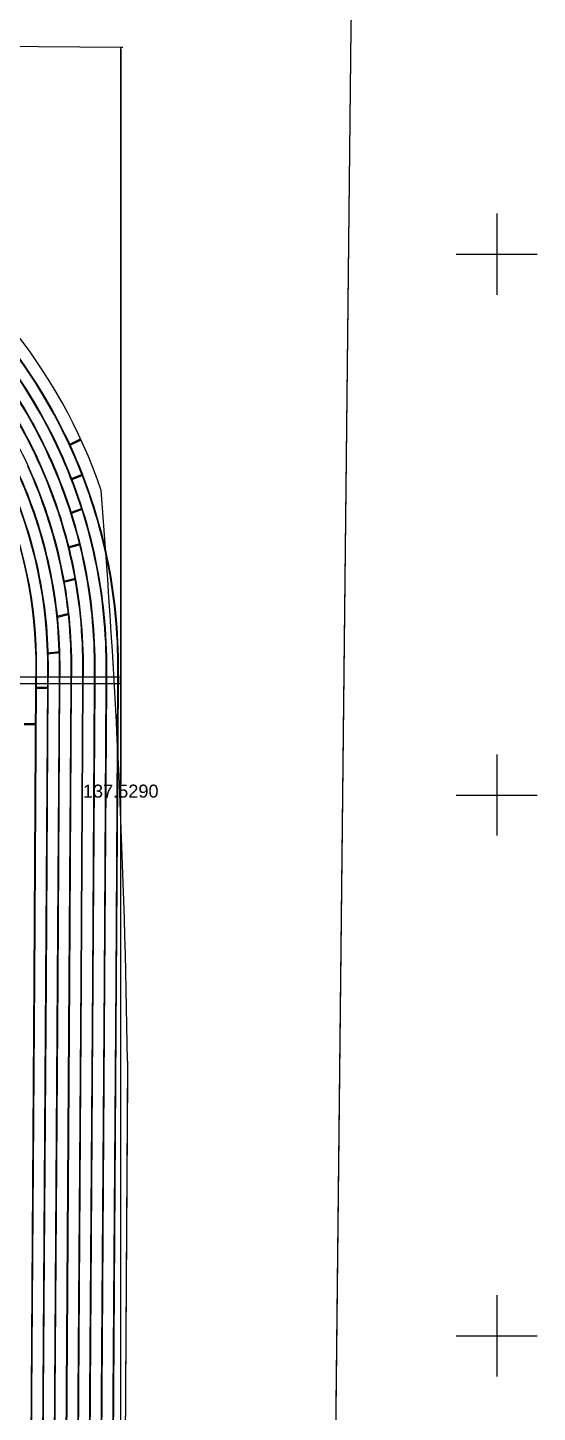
# Model space of a CAD drawing. Header units: millimetres. Extents: x 793 to 3159, y 750 to 2095.
# Drawn here: x 1433.7 to 1480.8, y 868.8 to 996.8 of the extents above; entities that cross this region are included whole.
import ezdxf

# ---------------------------------------------------------------- set-up
doc = ezdxf.new("R2010")
doc.units = ezdxf.units.MM
doc.linetypes.add('CONTINUA', pattern=[0])
for name, color, linetype in [('A-PROY', 252, 'Continuous'), ('cerco de malla', 7, 'Continuous'), ('PISTA DE ATLETISMO', 22, 'Continuous'), ('poligono real existente', 210, 'Continuous'), ('RETUTM01', 8, 'Continuous')]:
    doc.layers.add(name, color=color, linetype=linetype)
doc.styles.get("Standard").update_dxf_attribs({"font": 'arial.ttf'})
doc.linetypes.add('RAYACONTDIAG', pattern='A,0.8,["/",Standard,S=0.08,R=0,X=0.025,Y=-0.04],0', length=0.8)
doc.linetypes.add('RAYACONTX', pattern='A,0.8,["X",Standard,S=0.08,R=0,X=0.025,Y=-0.04],0', length=0.8)
doc.dimstyles.get("Standard").update_dxf_attribs({"dimtxt": 1.2, "dimasz": 0.18, "dimexe": 0.18, "dimexo": 0.0625, "dimgap": 0.09, "dimtad": 0, "dimtih": 1, "dimtoh": 1, "dimdec": 4, "dimlfac": -1, "dimzin": 0, "dimdsep": 46, "dimtxsty": 'Standard', "dimcen": 0.09, "dimadec": 0, "dimazin": 0, "dimtfac": 1, "dimtdec": 4, "dimtofl": 0, "dimtmove": 0, "dimatfit": 3, "dimfxl": 1, "dimtolj": 1, "dimtzin": 0, "dimarcsym": 0})

# ---------------------------------------------------------------- blocks, each defined once
blk = doc.blocks.new('A$C6A1540C3')
at = {"layer": 'RETUTM01', "color": 8, "linetype": 'Continuous'}
for p, q in [((3.75, 7.5), (3.75, 0)), ((0, 3.75), (7.5, 3.75))]:
    blk.add_line(p, q, dxfattribs=at)
blk = doc.blocks.new('*D204')
at = {"layer": 'Defpoints', "color": 0, "lineweight": -2, "transparency": 16777216}
for p, q in [((1442.31, 994.82), (1442.31, 926.94)), ((1442.37, 995), (1442.49, 995)), ((1442.31, 857.65), (1442.31, 925.53)), ((1442.37, 857.47), (1442.49, 857.47))]:
    blk.add_line(p, q, dxfattribs=at)
at = {"layer": 'Defpoints', "color": 0, "transparency": 16777216}
for p in [(1442.31, 995), (1442.31, 995), (1442.31, 857.47)]:
    blk.add_point(p, dxfattribs=at)
for points in [[(1442.28, 994.82), (1442.34, 994.82), (1442.31, 995)], [(1442.28, 857.65), (1442.34, 857.65), (1442.31, 857.47)]]:
    blk.add_solid(points, dxfattribs=at)
at = {"layer": 'Defpoints', "color": 0, "transparency": 16777216, "insert": (1442.31, 926.23), "char_height": 1.2, "attachment_point": 5}
blk.add_mtext('\\A1;137.5290', dxfattribs=at)
blk = doc.blocks.new('*D205')
at = {"layer": 'Defpoints', "color": 0, "lineweight": -2, "transparency": 16777216}
for p, q in [((1339.98, 936.22), (1339.98, 936.94)), ((1442.29, 936.22), (1442.29, 936.94)), ((1340.16, 936.76), (1387.68, 936.76)), ((1442.11, 936.76), (1394.6, 936.76))]:
    blk.add_line(p, q, dxfattribs=at)
at = {"layer": 'Defpoints', "color": 0, "transparency": 16777216}
for p in [(1339.98, 936.76), (1339.98, 936.16, 283.45), (1442.29, 936.16, 283.45)]:
    blk.add_point(p, dxfattribs=at)
for points in [[(1340.16, 936.79), (1340.16, 936.73), (1339.98, 936.76)], [(1442.11, 936.79), (1442.11, 936.73), (1442.29, 936.76)]]:
    blk.add_solid(points, dxfattribs=at)
at = {"layer": 'Defpoints', "color": 0, "transparency": 16777216, "insert": (1391.14, 936.76), "char_height": 1.2, "attachment_point": 5}
blk.add_mtext('\\A1;102.3128', dxfattribs=at)

msp = doc.modelspace()

# ---------------------------------------------------------------- linework, layer by layer
at = {"layer": 'A-PROY', "linetype": 'CONTINUA', "ltscale": 0.5}
for p, q in [((1437.54367, 958.27763, 581.401), (1438.60485, 958.79493, 581.40009)), ((1437.58563, 958.18684, 581.401), (1438.64667, 958.70407, 581.4001)), ((1437.77071, 955.13212, 581.39967), (1438.76783, 955.54775, 581.39967)), ((1437.80696, 955.03889, 581.39967), (1438.80413, 955.45454, 581.39967)), ((1437.67717, 952.00219, 581.39967), (1438.74273, 952.39627, 581.39967)), ((1437.70759, 951.90682, 581.39967), (1438.77325, 952.30094, 581.39967)), ((1437.45786, 948.82861, 581.39967), (1438.55265, 949.12919, 581.39967)), ((1437.48198, 948.73153, 581.39967), (1438.57683, 949.03212, 581.39967)), ((1437.03602, 945.6416, 581.39967), (1438.13643, 945.93512, 581.39967)), ((1437.05358, 945.54279, 581.39967), (1438.1542, 945.83636, 581.39967)), ((1436.40725, 942.39838, 581.39967), (1437.51856, 942.67899, 581.39967)), ((1436.41778, 942.2979, 581.39967), (1437.52946, 942.57861, 581.39967)), ((1435.55156, 939.02018, 581.39967), (1436.6831, 939.15554, 581.39967)), ((1435.55425, 938.91978, 581.39967), (1436.68603, 939.05517, 581.39967)), ((1434.47843, 936.13825, 581.39967), (1434.48586, 937.42582, 581.39967)), ((1434.53343, 936.13794, 581.39967), (1434.54085, 937.42538, 581.39967)), ((1435.55841, 936.13203, 581.39967), (1435.56582, 937.41721, 581.39967)), ((1435.61341, 936.13171, 581.39967), (1435.62082, 937.41678, 581.39967)), ((1436.6384, 936.1258, 581.39967), (1436.64579, 937.40864, 581.39967)), ((1436.69339, 936.12548, 581.39967), (1436.70079, 937.40821, 581.39967)), ((1437.71838, 936.11957, 581.39967), (1437.72576, 937.4001, 581.39967)), ((1437.77338, 936.11925, 581.39967), (1437.78076, 937.39967, 581.39967)), ((1438.79836, 936.11334, 581.39967), (1438.80573, 937.39159, 581.39967)), ((1438.85336, 936.11303, 581.39967), (1438.86073, 937.39115, 581.39967)), ((1439.87834, 936.10711, 581.39967), (1439.8857, 937.3831, 581.39967)), ((1439.93334, 936.1068, 581.39967), (1439.9407, 937.38267, 581.39967)), ((1440.95832, 936.10089, 581.39967), (1440.96567, 937.37464, 581.39967)), ((1441.01332, 936.10057, 581.39967), (1441.02067, 937.37421, 581.39967)), ((1442.03831, 936.09466, 581.39967), (1442.04564, 937.3662, 581.39967)), ((1442.0933, 936.09434, 581.39967), (1442.10064, 937.36577, 581.39967)), ((1434.3192, 908.82301, 581.39967), (1434.47843, 936.13819, 581.39967)), ((1434.3742, 908.82266, 581.39967), (1434.53343, 936.13787, 581.39967)), ((1434.47624, 935.76206, 581.3998), (1435.6112, 935.75233, 581.40179)), ((1434.47682, 935.86205, 581.3998), (1435.61178, 935.85233, 581.40179)), ((1435.39918, 908.81608, 581.39967), (1435.55841, 936.13189, 581.39967)), ((1435.45418, 908.81573, 581.39967), (1435.61341, 936.13157, 581.39967)), ((1436.47916, 908.80915, 581.39967), (1436.63839, 936.1256, 581.39967)), ((1436.53416, 908.8088, 581.39967), (1436.69339, 936.12528, 581.39967)), ((1437.55914, 908.80223, 581.39967), (1437.71838, 936.1193, 581.39967)), ((1437.61414, 908.80187, 581.39967), (1437.77337, 936.11898, 581.39967)), ((1438.63912, 908.7953, 581.39967), (1438.79836, 936.11301, 581.39967)), ((1438.69412, 908.79494, 581.39967), (1438.85336, 936.11269, 581.39967)), ((1439.71909, 908.78837, 581.39967), (1439.87834, 936.10671, 581.39967)), ((1439.77409, 908.78801, 581.39967), (1439.93334, 936.10639, 581.39967)), ((1440.79907, 908.78144, 581.39967), (1440.95832, 936.10042, 581.39967)), ((1440.85407, 908.78109, 581.39967), (1441.01332, 936.1001, 581.39967)), ((1441.87905, 908.77451, 581.39967), (1442.0383, 936.09412, 581.39967)), ((1441.93405, 908.77416, 581.39967), (1442.0933, 936.0938, 581.39967)), ((1433.39848, 932.40047, 581.39985), (1434.51159, 932.39094, 581.40178)), ((1433.39934, 932.50047, 581.39985), (1434.51217, 932.49094, 581.40178)), ((1433.99945, 863.15861, 581.39967), (1434.3192, 908.82301, 581.39967)), ((1434.05445, 863.15785, 581.39967), (1434.3742, 908.82266, 581.39967)), ((1435.07937, 863.1438, 581.39967), (1435.39918, 908.81608, 581.39967)), ((1435.13437, 863.14305, 581.39967), (1435.45418, 908.81573, 581.39967)), ((1436.1593, 863.12909, 581.39967), (1436.47916, 908.80915, 581.39967)), ((1436.21429, 863.12834, 581.39967), (1436.53416, 908.8088, 581.39967)), ((1437.23922, 863.11447, 581.39967), (1437.55914, 908.80223, 581.39967)), ((1437.29422, 863.11372, 581.39967), (1437.61414, 908.80187, 581.39967)), ((1438.31915, 863.09992, 581.39967), (1438.63912, 908.7953, 581.39967)), ((1438.37414, 863.09919, 581.39967), (1438.69412, 908.79494, 581.39967)), ((1439.39907, 863.08546, 581.39967), (1439.71909, 908.78837, 581.39967)), ((1439.45407, 863.08473, 581.39967), (1439.77409, 908.78801, 581.39967)), ((1440.479, 863.07108, 581.39967), (1440.79907, 908.78144, 581.39967)), ((1440.53399, 863.07035, 581.39967), (1440.85407, 908.78109, 581.39967)), ((1441.55892, 863.05678, 581.39967), (1441.87905, 908.77451, 581.39967)), ((1441.61392, 863.05605, 581.39967), (1441.93405, 908.77416, 581.39967)), ((1442.93205, 899.82349, 581.40154), (1442.70987, 862.73309, 576.585))]:
    msp.add_line(p, q, dxfattribs=at)
for centre, radius, start, end in [((1393.81715, 938.12229, 581.40513), 49.32845, 18.8269344, 60.0391217), ((1393.44796, 937.84405, 581.39967), 47.52002, 24.5897348, 49.7763327), ((1393.44796, 937.84405, 581.39967), 47.57502, 24.5897348, 49.7763919), ((1393.44796, 937.84405, 581.39967), 48.60002, 24.5897348, 49.77747), ((1393.44796, 937.84405, 581.39967), 48.65502, 24.5897348, 49.7775265), ((1393.44796, 937.84405, 581.39967), 46.44002, 24.5897348, 49.7751425), ((1393.44796, 937.84405, 581.39967), 46.49502, 24.5897348, 49.7752044), ((1393.44796, 937.84405, 581.39967), 44.33502, 24.5897348, 49.7726556), ((1393.44796, 937.84405, 581.39967), 45.36002, 24.5897348, 49.7738955), ((1393.44796, 937.84405, 581.39967), 45.41502, 24.5897348, 49.7739604), ((1393.44796, 937.84405, 581.39967), 47.52002, 359.434011, 24.5897347), ((1393.44796, 937.84405, 581.39967), 47.57502, 359.4341472, 24.5897347), ((1393.44796, 937.84405, 581.39967), 48.60002, 359.4366432, 24.5897347), ((1393.44796, 937.84405, 581.39967), 48.65502, 359.4367749, 24.5897347), ((1393.44796, 937.84405, 581.39967), 44.28002, 359.4255445, 24.5897347), ((1393.44796, 937.84405, 581.39967), 44.33502, 359.425696, 24.5897347), ((1393.44796, 937.84405, 581.39967), 45.36002, 359.4284673, 24.5897347), ((1393.44796, 937.84405, 581.39967), 45.41502, 359.4286133, 24.5897347), ((1393.44796, 937.84405, 581.39967), 46.44002, 359.4312875, 24.5897347), ((1393.44796, 937.84405, 581.39967), 46.49502, 359.4314285, 24.5897347), ((1393.44796, 937.84405, 581.39967), 41.04002, 359.4160943, 24.5897347), ((1393.44796, 937.84405, 581.39967), 41.09502, 359.416264, 24.5897347), ((1393.44796, 937.84405, 581.39967), 42.12002, 359.4193653, 24.5897347), ((1393.44796, 937.84405, 581.39967), 42.17502, 359.4195285, 24.5897347), ((1393.44796, 937.84405, 581.39967), 43.20002, 359.4225129, 24.5897347), ((1393.44796, 937.84405, 581.39967), 43.25502, 359.42267, 24.5897347)]:
    msp.add_arc(centre, radius, start, end, dxfattribs=at)
at = {"layer": 'cerco de malla', "linetype": 'RAYACONTX', "ltscale": 10, "extrusion": (-6.10067e-05, -9.6615e-06, 1)}
msp.add_line((1461.32928, 787.33593, 287.669), (1463.59369, 996.80935, 293.50706), dxfattribs=at)
msp.add_line((1461.32928, 787.33593, 287.669), (1463.59369, 996.80935, 293.50706), dxfattribs=at)
at = {"layer": 'cerco de malla', "linetype": 'RAYACONTX', "ltscale": 10}
msp.add_line((1461.32928, 787.33593, 287.669), (1463.59362, 996.80662, 293.506), dxfattribs=at)
at = {"layer": 'Defpoints'}
for p, q in [((1333.14088, 995.92237, 290.82668), (1442.31101, 994.99778)), ((1442.31101, 857.46877), (1442.31101, 994.99778)), ((1442.29425, 936.1575, 283.45492), (1339.98143, 936.1575, 283.45492))]:
    msp.add_line(p, q, dxfattribs=at)
at = {"layer": 'PISTA DE ATLETISMO', "extrusion": (-6.10067e-05, -9.6615e-06, 1)}
msp.add_line((1442.93655, 901.26523, 576.60739), (1442.70987, 862.73309, 576.585), dxfattribs=at)
msp.add_line((1442.93655, 901.26523, 576.60739), (1442.70987, 862.73309, 576.585), dxfattribs=at)
for centre, radius, start, end in [((1393.85232, 938.12786, 576.53165), 49.32845, 18.8269344, 60.0391218), ((1393.85232, 938.12786, 576.53165), 49.32845, 18.8269344, 60.0391218), ((629.30248, 890.24809, 576.54265), 813.7439, 0.77613354, 4.49667897)]:
    msp.add_arc(centre, radius, start, end, dxfattribs=at)
at = {"layer": 'poligono real existente', "linetype": 'RAYACONTDIAG', "elevation": 293.251}
msp.add_lwpolyline([(1332.03838, 826.86341), (1343.18162, 821.07729), (1370.6604, 809.46732), (1401.90883, 799.33348), (1458.52723, 787.82435), (1461.32928, 787.33593), (1463.59362, 996.80662), (1464.01009, 1013.49318), (1464.36549, 1029.628), (1464.03637, 1049.87443), (1461.97833, 1064.48312), (1425.77751, 1116.30352), (1408.88991, 1195.21199), (1387.00967, 1296.73883), (1384.14331, 1309.72506), (1381.37609, 1348.62425), (1369.33465, 1426.06132), (1255.57285, 1420.9017)], dxfattribs=at)

# ---------------------------------------------------------------- block references
at = {"layer": 'poligono real existente'}
for p in [(1473.30715, 972.1269), (1473.30715, 922.1269), (1473.30715, 872.1269), (1473.30715, 872.1269)]:
    msp.add_blockref('A$C6A1540C3', p, dxfattribs=at)

# ---------------------------------------------------------------- dimensions: what is measured, and where the dimension line sits
at = {"layer": 'Defpoints'}
dim = msp.add_linear_dim(base=(1442.31101, 994.99778), p1=(1442.31101, 857.46877), p2=(1442.31101, 994.99778), angle=90, dimstyle='Standard', dxfattribs=at)
dim.commit()
dim.dimension.update_dxf_attribs({"geometry": '*D204', "text_midpoint": (1442.31101, 926.23327)})
dim = msp.add_linear_dim(base=(1339.98143, 936.75669), p1=(1442.29425, 936.1575, 283.45492), p2=(1339.98143, 936.1575, 283.45492), dimstyle='Standard', dxfattribs=at)
dim.commit()
dim.dimension.update_dxf_attribs({"geometry": '*D205', "text_midpoint": (1391.13784, 936.75669), "dimtype": 160})

doc.saveas('drawing.dxf')
